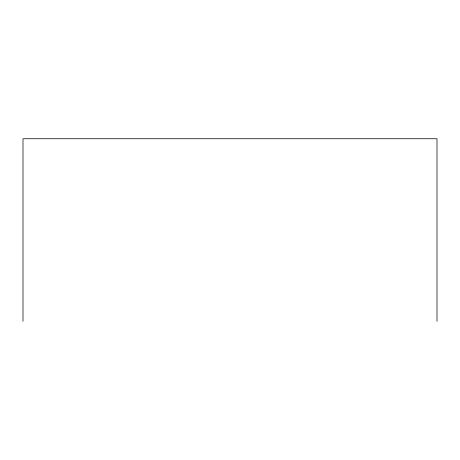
<?xml version="1.0" encoding="UTF-8"?>
<svg xmlns="http://www.w3.org/2000/svg" width="460" height="460" viewBox="0 0 460 460"><rect width="100%" height="100%" fill="white"/><g stroke="black" fill="none" stroke-linecap="round" stroke-linejoin="round"><path stroke-width="0.69" d="M437 321.264L437 138.736L23 138.736L23 321.264"/></g></svg>
